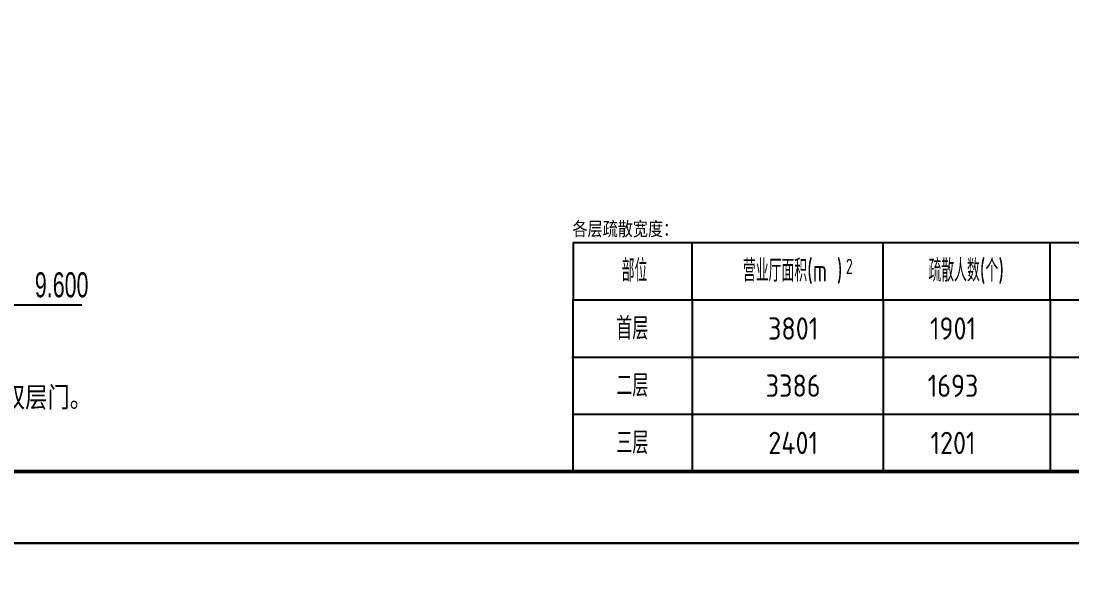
# Model space of a CAD drawing. Extents: x -409435 to 356702, y -107829 to 330904.
# Drawn here: x 65694 to 87726, y 151967 to 163648 of the extents above; entities that cross this region are included whole.
import ezdxf
from ezdxf.enums import TextEntityAlignment as Align

# ---------------------------------------------------------------- set-up
doc = ezdxf.new("R2010")
doc.units = 0
doc.header["$LTSCALE"] = 1000
doc.header["$MEASUREMENT"] = 0
for name, color, linetype in [('03-表格_185', 185, 'Continuous'), ('03-表格_紫', 197, 'Continuous'), ('03-表格_黄', 2, 'Continuous'), ('A-0-图名图例', 2, 'Continuous'), ('X-104 14#平面$0$01-标注_标高', 200, 'Continuous'), ('X-104 14#平面$0$02-TEXT_标注', 130, 'Continuous')]:
    doc.layers.add(name, color=color, linetype=linetype)
doc.styles.add('HT_HWXH', font='STXIHEI_0.TTF', dxfattribs={"width": 0.8})
doc.styles.get("Standard").update_dxf_attribs({"font": 'GBENOR', "bigfont": 'GBCBIG'})
doc.styles.add('X-104 14#平面$0$_TCH_DIM', font='ros.shx', dxfattribs={"width": 0.8, "bigfont": 'jd.shx'})
doc.styles.add('X-104 14#平面$0$Standard', font='STXIHEI_0.TTF', dxfattribs={"width": 0.8})

# ---------------------------------------------------------------- blocks, each defined once
blk = doc.blocks.new('图框-A1+1-4')
for points, const_width in [([(0, 0), (1051, 0), (1051, 594), (0, 594)], 0.05), ([(976, 584), (25, 584), (25, 10), (976, 10)], 0.5)]:
    blk.add_lwpolyline(points, close=True, dxfattribs=dict(const_width=const_width))
blk = doc.blocks.new('X-104 14#平面')
for points in [[(-18433.5, 152700), (139216.5, 152700), (139216.5, 241800), (-18433.5, 241800)], [(-18433.5, 63600), (139216.5, 63600), (139216.5, 152700), (-18433.5, 152700)]]:
    blk.add_lwpolyline(points, close=True)
at = {"layer": 'X-104 14#平面$0$01-标注_标高'}
blk.add_line((64771.5, 157695.5), (66969.5, 157695.5), dxfattribs=at)
at = {"xscale": 150, "yscale": 150, "zscale": 150}
for p in [(-18433.5, 152700), (-18433.5, 63600)]:
    blk.add_blockref('图框-A1+1-4', p, dxfattribs=at)
at = {"layer": 'X-104 14#平面$0$02-TEXT_标注'}
for s, height, style, width, p in [('9.600', 525, 'X-104 14#平面$0$_TCH_DIM', 0.64, (65983.7, 157853)), ('个主要出入口设在门厅或设双层门。', 428.139, 'X-104 14#平面$0$Standard', 0.8, (59706.8, 155547.1))]:
    blk.add_text(s, height=height, dxfattribs=dict(at, style=style, width=width)).set_placement(p)
blk = doc.blocks.new('cccc')
at = {"layer": '03-表格_紫'}
for p, q in [((-25600, 0), (-25600, 3599)), ((-23100, 3599), (-23100, 1)), ((-19100, 3599), (-19100, 0)), ((-15600, 3599), (-15600, 1)), ((-25624, 2400), (-7600, 2400)), ((-25613, 1200), (-7600, 1200)), ((-25600, 0), (0, 0))]:
    blk.add_line(p, q, dxfattribs=at)
at = {"layer": '03-表格_黄'}
for p, q in [((-25600, 4800), (0, 4800)), ((-25600, 4800), (-25600, 3600)), ((-23100, 3599), (-23100, 4800)), ((-19100, 3599), (-19100, 4800)), ((-15600, 3599), (-15600, 4800)), ((-25600, 3599), (0, 3599))]:
    blk.add_line(p, q, dxfattribs=at)
at = {"layer": '03-表格_185', "color": 7, "char_height": 467.4, "width": 5487.3, "attachment_point": 5}
for s, insert in [('首层', (-24357, 2999)), ('二层', (-24357, 1801)), ('三层', (-24357, 601))]:
    blk.add_mtext(s, dxfattribs=dict(at, insert=insert))
at = {"layer": '03-表格_185', "color": 30, "char_height": 467.4, "width": 4378.52, "attachment_point": 5}
for s, insert in [('3801', (-20985, 2999)), ('1901', (-17633, 2999)), ('3386', (-20985, 1800)), ('1693', (-17633, 1799)), ('2401', (-20985, 600)), ('1201', (-17633, 599))]:
    blk.add_mtext(s, dxfattribs=dict(at, insert=insert))
at = {"layer": '03-表格_黄', "width": 0.8}
for s, height, p in [('部位', 467.4, (-24310, 3981)), ('营业厅面积(m )', 467.4, (-20995, 3981)), ('2', 320, (-19807, 4141)), ('疏散人数(个)', 467.4, (-17357, 3981))]:
    blk.add_text(s, height=height, dxfattribs=at).set_placement(p, align=Align.CENTER)
at = {"layer": 'A-0-图名图例', "style": 'HT_HWXH', "width": 0.8}
blk.add_text('各层疏散宽度：', height=290.1, dxfattribs=at).set_placement((-25612, 4944))

msp = doc.modelspace()

# ---------------------------------------------------------------- block references
for name, p in [('X-104 14#平面', (0, 0)), ('cccc', (102865.9, 154200))]:
    msp.add_blockref(name, p)

doc.saveas('drawing.dxf')
